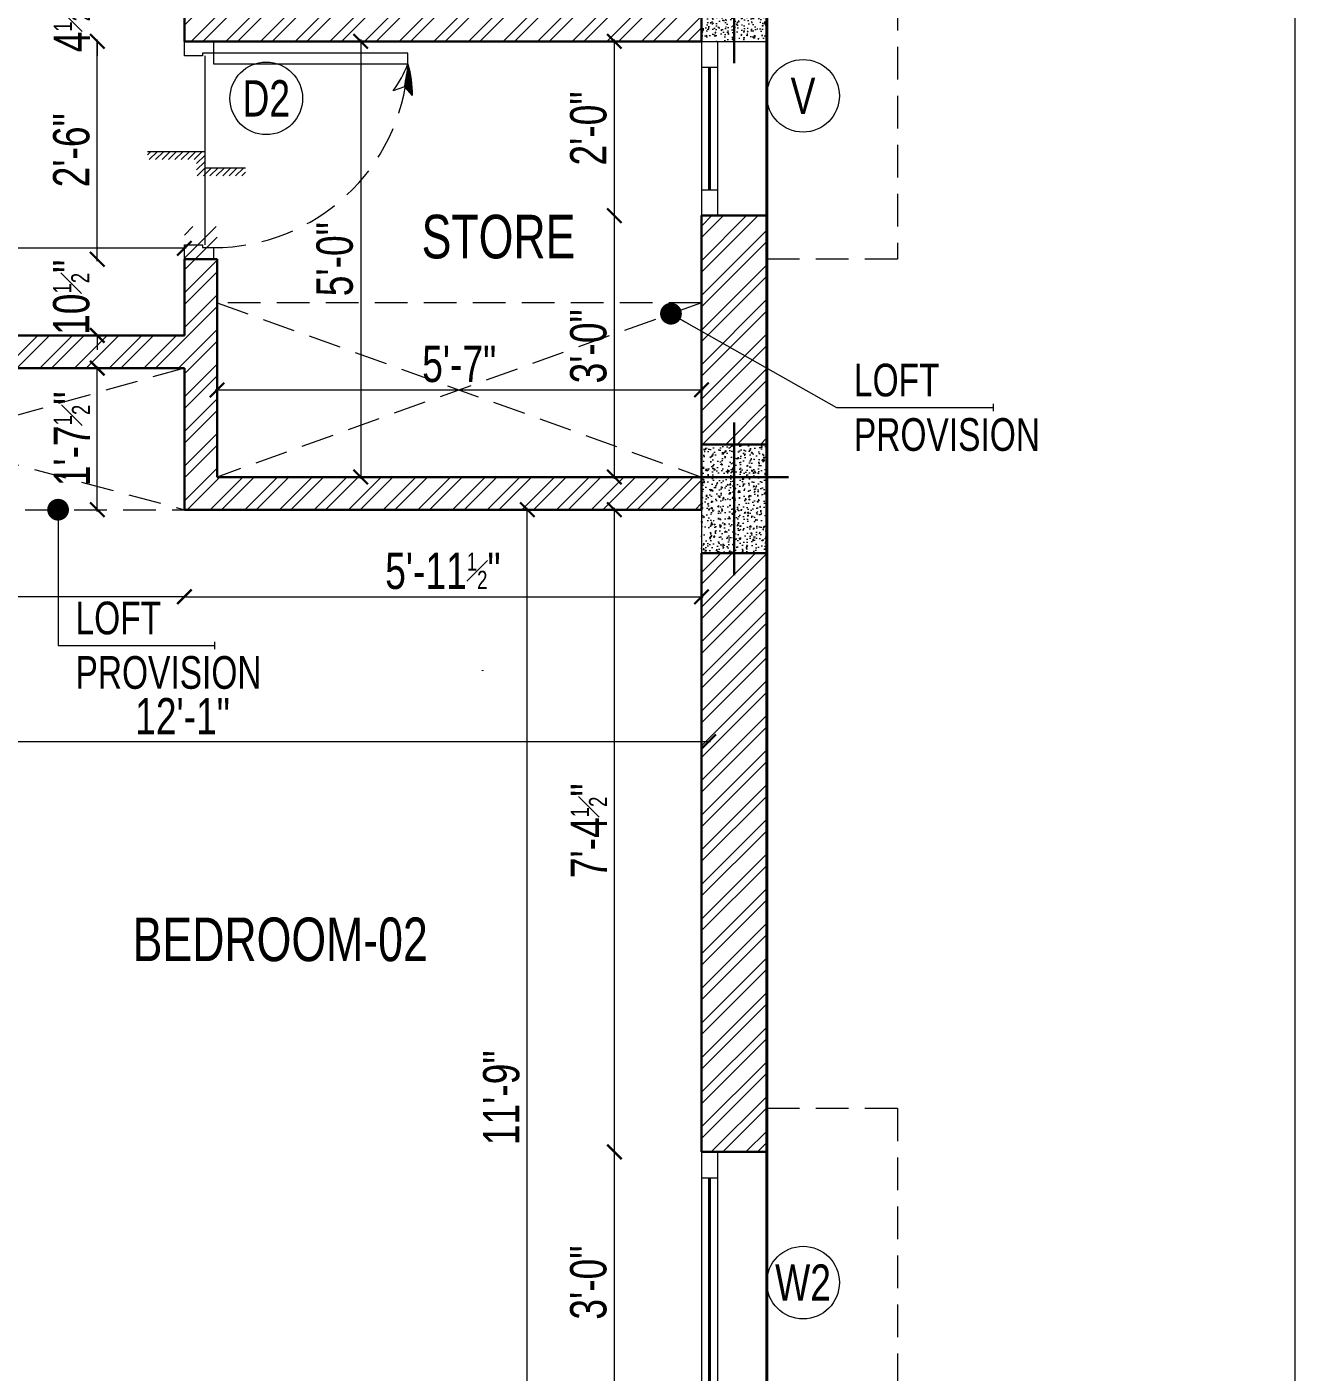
# Model space of a CAD drawing. Header units: inches. Extents: x 3365147 to 3374664, y 1380917 to 1384908.
# Drawn here: x 3365419.2 to 3365595, y 1383401.1 to 1383586.3 of the extents above; entities that cross this region are included whole.
import ezdxf
from ezdxf.enums import TextEntityAlignment as Align

# ---------------------------------------------------------------- set-up
doc = ezdxf.new("R2010")
doc.units = ezdxf.units.IN
doc.header["$LTSCALE"] = 18
doc.header["$MEASUREMENT"] = 0
doc.header["$PDSIZE"] = -1
for name, pattern in [('CONTINOUS', [0]), ('DASHDOT', [1, 0.5, -0.25, 0, -0.25]), ('HIDDEN', [0.375, 0.25, -0.125])]:
    doc.linetypes.add(name, pattern=pattern)
for name, color, linetype, lineweight in [('BOUNDARY-00_BC', 6, 'Continuous', 40), ('COLUMN-00 _BC', 1, 'Continuous', 20), ('COLUMN-00 CENTER LINE_BC', 5, 'Continuous', 30), ('COLUMN-00 HATCH_BC', 4, 'Continuous', 9), ('DETAIL-SECTION-00_BC', 2, 'DASHDOT', 25), ('DIM-03_BC', 1, 'Continuous', 9), ('DIM-04_BC', 3, 'Continuous', 9), ('DOOR-00 DROP LINE_BC', 3, 'Continuous', 13), ('DOOR-00 SHUTTER_BC', 40, 'Continuous', 9), ('DOOR-00_BC', 30, 'Continuous', 18), ('DOORS_THIN-BC', 252, 'Continuous', 5), ('JOINERY TEXT BORDER_BC', 60, 'Continuous', 9), ('JOINERY TEXT_BC', 220, 'Continuous', 15), ('LEVEL-DROP HATCH_BC', 4, 'Continuous', 9), ('LEVEL-DROP LINE_BC', 2, 'Continuous', 18), ('LINTEL LOFT-00_BC', 41, 'HIDDEN', 13), ('SET BACK-DIM_BC', 2, 'Continuous', 9), ('SUNSHADE_BC', 1, 'HIDDEN', 20), ('TEXT-00_ROOM_BC', 232, 'Continuous', 25), ('TEXT-02 _BC', 3, 'CONTINOUS', 18), ('TEXT-02_ARROW_BC', 4, 'Continuous', 13), ('WALL-00_BC', 7, 'Continuous', 30), ('WALL-9 inch BRICK HATCH_BC', 22, 'Continuous', 0), ('WINDOW-00 SHUTTER_BC', 40, 'Continuous', 9), ('WINDOWS-00_BC', 30, 'Continuous', 18)]:
    doc.layers.add(name, color=color, linetype=linetype, lineweight=lineweight)
doc.styles.add('DIM_BC', font='swisscl.ttf')
doc.styles.add('WD Room text', font='swisscl.ttf')
doc.dimstyles.new('DIM_BC', dxfattribs={"dimtxt": 4, "dimasz": 2, "dimexe": 4.5, "dimexo": 0, "dimgap": 1, "dimtad": 1, "dimdec": 4, "dimzin": 3, "dimdsep": 46, "dimlunit": 4, "dimtxsty": 'DIM_BC', "dimblk": 'ARCHTICK', "dimcen": 0.0625, "dimdle": 0.25, "dimse1": 1, "dimse2": 1, "dimclrd": 7, "dimclre": 4, "dimclrt": 256, "dimadec": 0, "dimazin": 0, "dimtfac": 0.5, "dimtdec": 4, "dimtix": 1, "dimtofl": 0, "dimtmove": 2, "dimatfit": 2, "dimfxl": 0, "dimfrac": 1, "dimtolj": 1, "dimtzin": 1, "dimlwd": -1, "dimarcsym": 0})
pattern_1 = [(45, (-5330.466356968507, 0), (-2.386485386504598, 2.386485386504598), []), (45, (-5328.875366713507, 0), (-2.386485386504598, 2.386485386504598), [])]

# ---------------------------------------------------------------- blocks, each defined once
blk = doc.blocks.new('ARROW_C')
at = {"layer": 'DOORS_THIN-BC'}
h = blk.add_hatch(dxfattribs=at)
h.set_pattern_fill('ANSI31', color=256, scale=1.439999999999995, angle=82.34337836753481, style=0)
h.set_pattern_definition([(127.3433783675347, (-488.6261728187226, 65.37046368602438), (-0.1431026031467135, -0.1091862856435467), [])])
edge = h.paths.add_edge_path()
edge.add_arc((5.804878283427684, -19.94409062200435), 20.77169619034866, 91.08324206293743, 106.2280361201848)
edge.add_arc((-1.466444343494003, -25.91922004105702), 25.9606707646258, 77.92495574760318, 86.7618009874663, ccw=False)
edge.add_line((3.964337424034851, -0.5329435133191823), (5.412189069791565, 0.8238933390265969))
blk.add_lwpolyline([(-9.095e-13, 4.26e-14, -0.0661779865403536), (5.412189069791565, 0.823893339026597), (3.964337424034851, -0.5329435133191823), (4.649810086945194, -2.463927325565364, 0.0635909475538442), (-9.095e-13, 4.26e-14)], format="xyb")
blk.add_arc((-1.46697212334652, -25.92314596823115), 25.96462023794869, 77.92562916814516, 86.76112756691943)
blk = doc.blocks.new('*U87')
for points in [[(2.000894688331753, -6.912160000000001e-10), (0, -6.912160000000001e-10), (0, 3.999999999308784), (1.600715750653761, 3.999999999308784), (3.100715750653761, 3.999999999308784), (3.100715750653764, 30.79856849821318), (1.600715750653764, 30.79856849821318), (1.600715750653761, 3.999999999308784), (1.600715750653761, 2.499999999308784), (2.000894688302649, 2.499999999308784)], [(28.3992842495727, 2.499999999308784), (28.3992842495727, 3.999999999308784), (30.00000000022646, 3.999999999308784), (30.00000000022646, -6.912160000000001e-10), (27.99910531189471, -6.912160000000001e-10), (27.99910531189471, 2.499999999308784)]]:
    blk.add_lwpolyline(points, close=True)
at = {"layer": 'DOOR-00 DROP LINE_BC', "ltscale": 0.01}
blk.add_line((2.000894688331757, 2.799463186296633), (27.99910531189472, 2.799463186296633), dxfattribs=at)
at = {"layer": 'DOOR-00 SHUTTER_BC', "linetype": 'HIDDEN'}
blk.add_arc((1.589360844935737, 4.05915830824055), 26.80998867336605, 359.8735723383919, 85.84165232859309, dxfattribs=at)
at = {"layer": 'DOOR-00 SHUTTER_BC', "lineweight": 13, "ltscale": 0.01, "xscale": 0.8000000000007759, "yscale": 0.8000000000007759, "zscale": 0.8000000000007759, "rotation": 359.0774398910439}
blk.add_blockref('ARROW_C', (3.100715750653764, 30.79856849822045), dxfattribs=at)
blk = doc.blocks.new('*U1275')
for p, q in [((2.328306e-10, 8.879062309206347), (24.00000000023283, 8.879062308507855)), ((1.455192e-10, 2.087628567016508), (24.00000000014552, 2.087628566288913)), ((3.573943928349763, -0.1209376908882405), (3.573943928495281, 2.087628566900093)), ((20.42605607182486, -0.1209376914121094), (20.42605607185397, 2.08762856643443)), ((5.82077e-11, -0.120937690800929), (24.00000000005821, -0.1209376914994209))]:
    blk.add_line(p, q)
at = {"layer": 'SUNSHADE_BC'}
blk.add_lwpolyline([(-5.999999999970896, 8.879062309206347), (-5.999999999970896, 26.87906230994122), (30.00000000043656, 26.87906230993394), (30.00000000043656, 8.879062309206347)], dxfattribs=at)
at = {"layer": 'WINDOW-00 SHUTTER_BC', "const_width": 0.3999999999999111}
blk.add_lwpolyline([(20.42605607185397, 0.9833454375111614), (3.573943928262451, 0.9833454378604074)], dxfattribs=at)
blk = doc.blocks.new('*U233')
for p, q in [((2.328306e-10, 8.879062309206347), (35.99998824879755, 8.879062308158609)), ((1.455192e-10, 2.087628567016508), (35.99998824871024, 2.087628565939667)), ((3.573943928349763, -0.1209376908882405), (3.573943928495281, 2.087628566900093)), ((32.42604432038958, -0.1209376917613554), (32.42604432041869, 2.087628566085184)), ((5.82077e-11, -0.120937690800929), (35.99998824862293, -0.1209376918486669))]:
    blk.add_line(p, q)
at = {"layer": 'SUNSHADE_BC'}
blk.add_lwpolyline([(-5.999999999970896, 8.879062309206347), (-5.999999999970896, 26.87906230994122), (41.99998824900128, 26.8790623095847), (41.99998824900128, 8.879062308857101)], dxfattribs=at)
at = {"layer": 'WINDOW-00 SHUTTER_BC', "const_width": 0.3999999999999111}
blk.add_lwpolyline([(32.42604432041869, 0.9833454371619155), (3.573943928262451, 0.9833454378604074)], dxfattribs=at)
blk = doc.blocks.new('*U477')
at = {"layer": 'COLUMN-00 HATCH_BC'}
h = blk.add_hatch(dxfattribs=at)
h.set_pattern_fill('AR-CONC', color=256, scale=0.25)
h.set_pattern_definition([(49.99999999999999, (-2.582294090840695e-06, 5.996753859275486), (1.793150456501884, -0.1568803374564878), [0.1875, -2.0625]), (355, (-2.582294090840695e-06, 5.996753859275486), (-0.3468783340325, 1.88048033425003), [0.15, -1.65]), (100.45144446, (0.1494266202059092, 5.983680499275486), (1.44627211681778, 1.723599977421574), [0.15935048, -1.75285528]), (46.18420000000002, (-2.582294090840695e-06, 6.496753859275486), (2.668103326678931, -0.4137982019826913), [0.2812499999999999, -3.093749999999999]), (96.63563548999993, (0.2223392802059092, 6.462270591775487), (2.336654864185571, 2.435296501936376), [0.239025855, -2.629284399999999]), (351.1841639899999, (-2.582294090840695e-06, 6.496753859275486), (2.336654862636933, 2.435296500674975), [0.225, -2.4750000025]), (21, (0.2499974177059092, 6.371753859275486), (1.492267630296154, -1.006547226663347), [0.1875, -2.0625]), (326.0000000000001, (0.2499974177059092, 6.371753859275486), (0.6082883298039543, 1.812875112617133), [0.15, -1.65]), (71.45144474, (0.3743530527059091, 6.287874924275486), (2.100555941824928, 0.8063278820158846), [0.159350475, -1.75285528]), (37.50000000000001, (-2.582294090840695e-06, 5.996753859275486), (0.03039963829322667, 0.8322346345782787), [0, -1.63, 0, -1.675, 0, -1.65625]), (7.499999999999999, (-2.582294090840695e-06, 5.996753859275486), (0.6576738436053715, 0.9860292797059006), [0, -0.955, 0, -1.5925, 0, -0.63125]), (327.5, (-0.5575025822940909, 5.996753859275486), (1.334556090431023, -0.0563871793359495), [0, -0.625, 0, -1.95, 0, -2.5875]), (317.5, (-0.8075025822940909, 5.996753859275486), (1.457965423355966, 0.2502624558307941), [0, -0.8125, 0, -1.295, 0, -1.8375])])
h.paths.add_polyline_path([(-4.500002582668346, -4.50162307042774), (4.499997417331654, -4.501623070467758), (4.500000000374255, 10.49837692970323), (-4.499999999625745, 10.49837692974324)])
blk.add_lwpolyline([(-4.500002582668346, -4.50162307042774), (4.499997417331654, -4.501623070467758), (4.500000000374255, 10.49837692970323), (-4.499999999625745, 10.49837692974324)], close=True)
at = {"layer": 'COLUMN-00 CENTER LINE_BC'}
for p, q in [((-2.582668346176685e-06, -7.501623070409551), (3.742553359895269e-10, 13.49837692976143)), ((-7.5, -1.818989403545856e-11), (7.5, -5.820766091346741e-11))]:
    blk.add_line(p, q, dxfattribs=at)
blk = doc.blocks.new('ARCHTICK')
at = {"color": 0, "const_width": 0.15}
blk.add_lwpolyline([(-0.5, -0.5), (0.5, 0.5)], dxfattribs=at)
blk = doc.blocks.new('*D1983')
at = {"layer": 'Defpoints', "color": 0, "transparency": 16777216}
for p in [(3365500.101914117, 1383431.395666069), (3365512.101916646, 1383431.395666069), (3365512.101916644, 1383395.395677821)]:
    blk.add_point(p, dxfattribs=at)
at = {"layer": 'DIM-04_BC', "color": 7, "linetype": 'Continuous', "transparency": 16777216}
blk.add_line((3365500.101914117, 1383395.145677821), (3365500.101914117, 1383431.645666069), dxfattribs=at)
at = {"layer": 'DIM-04_BC', "color": 7, "transparency": 16777216, "xscale": 2, "yscale": 2, "zscale": 2}
for p, rotation in [((3365500.101914117, 1383431.395666069), 90), ((3365500.101914117, 1383395.395677821), 270)]:
    blk.add_blockref('ARCHTICK', p, dxfattribs=dict(at, rotation=rotation))
at = {"layer": 'DIM-04_BC', "transparency": 16777216, "insert": (3365496.538021587, 1383413.395671944), "char_height": 5, "attachment_point": 5, "rotation": 90, "style": 'DIM_BC'}
blk.add_mtext('\\A1;3\'-0"', dxfattribs=at)
blk = doc.blocks.new('_ArchTick')
at = {"color": 0, "linetype": 'ByBlock', "const_width": 0.15}
blk.add_lwpolyline([(-0.5, -0.5), (0.5, 0.5)], dxfattribs=at)
blk = doc.blocks.new('*D1984')
at = {"layer": 'Defpoints', "color": 0, "transparency": 16777216}
for p in [(3365500.101914123, 1383519.844473196), (3365512.101913092, 1383519.844473196), (3365512.112200725, 1383431.395666069)]:
    blk.add_point(p, dxfattribs=at)
at = {"layer": 'DIM-04_BC', "color": 7, "linetype": 'Continuous', "transparency": 16777216}
blk.add_line((3365500.101914123, 1383431.145666069), (3365500.101914123, 1383520.094473196), dxfattribs=at)
at = {"layer": 'DIM-04_BC', "color": 7, "transparency": 16777216, "xscale": 2, "yscale": 2, "zscale": 2}
for p, rotation in [((3365500.101914123, 1383519.844473196), 90), ((3365500.101914123, 1383431.395666069), 270)]:
    blk.add_blockref('ARCHTICK', p, dxfattribs=dict(at, rotation=rotation))
at = {"layer": 'DIM-04_BC', "transparency": 16777216, "insert": (3365496.601914122, 1383475.620069632), "char_height": 5, "attachment_point": 5, "rotation": 90, "style": 'DIM_BC'}
blk.add_mtext('\\A1;7\'-4{\\H0.5x;\\S1#2;}"', dxfattribs=at)
blk = doc.blocks.new('*D1985')
at = {"layer": 'Defpoints', "color": 0, "transparency": 16777216}
for p in [(3365500.101914125, 1383560.344473198), (3365512.101916643, 1383560.344473198), (3365512.101916645, 1383524.342850129)]:
    blk.add_point(p, dxfattribs=at)
at = {"layer": 'DIM-04_BC', "color": 7, "linetype": 'Continuous', "transparency": 16777216}
blk.add_line((3365500.101914125, 1383524.092850129), (3365500.101914125, 1383560.594473198), dxfattribs=at)
at = {"layer": 'DIM-04_BC', "color": 7, "transparency": 16777216, "xscale": 2, "yscale": 2, "zscale": 2}
for p, rotation in [((3365500.101914125, 1383560.344473198), 90), ((3365500.101914125, 1383524.342850129), 270)]:
    blk.add_blockref('ARCHTICK', p, dxfattribs=dict(at, rotation=rotation))
at = {"layer": 'DIM-04_BC', "transparency": 16777216, "insert": (3365496.538021595, 1383542.343661662), "char_height": 5, "attachment_point": 5, "rotation": 90, "style": 'DIM_BC'}
blk.add_mtext('\\A1;3\'-0"', dxfattribs=at)
blk = doc.blocks.new('*D1968')
at = {"layer": 'Defpoints', "color": 0, "transparency": 16777216}
for p in [(3365500.101914134, 1383584.344473198), (3365512.101916644, 1383584.344473198), (3365512.101916643, 1383560.344473198)]:
    blk.add_point(p, dxfattribs=at)
at = {"layer": 'DIM-04_BC', "color": 7, "linetype": 'Continuous', "transparency": 16777216}
blk.add_line((3365500.101914134, 1383560.094473198), (3365500.101914134, 1383584.594473198), dxfattribs=at)
at = {"layer": 'DIM-04_BC', "color": 7, "transparency": 16777216, "xscale": 2, "yscale": 2, "zscale": 2}
for p, rotation in [((3365500.101914134, 1383584.344473198), 90), ((3365500.101914134, 1383560.344473198), 270)]:
    blk.add_blockref('ARCHTICK', p, dxfattribs=dict(at, rotation=rotation))
at = {"layer": 'DIM-04_BC', "transparency": 16777216, "insert": (3365496.541298144, 1383572.344473196), "char_height": 5, "attachment_point": 5, "rotation": 90, "style": 'DIM_BC'}
blk.add_mtext('\\A1;2\'-0"', dxfattribs=at)
blk = doc.blocks.new('*D1978')
at = {"layer": 'Defpoints', "color": 0, "transparency": 16777216}
for p in [(3365428.851916659, 1383554.344473196), (3365440.851916644, 1383554.344473196), (3365440.851916644, 1383543.844473197)]:
    blk.add_point(p, dxfattribs=at)
at = {"layer": 'DIM-04_BC', "color": 7, "linetype": 'Continuous', "transparency": 16777216}
for p, q in [((3365428.851916659, 1383554.344473196), (3365428.851916659, 1383556.344473196)), ((3365428.851916659, 1383543.844473197), (3365428.851916659, 1383541.844473197))]:
    blk.add_line(p, q, dxfattribs=at)
at = {"layer": 'DIM-04_BC', "color": 7, "transparency": 16777216, "xscale": 2, "yscale": 2, "zscale": 2}
for p, rotation in [((3365428.851916659, 1383554.344473196), 270), ((3365428.851916659, 1383543.844473197), 90)]:
    blk.add_blockref('ARCHTICK', p, dxfattribs=dict(at, rotation=rotation))
at = {"layer": 'DIM-04_BC', "transparency": 16777216, "insert": (3365425.291300669, 1383549.094473195), "char_height": 5, "attachment_point": 5, "rotation": 90, "style": 'DIM_BC'}
blk.add_mtext('\\A1;10{\\H0.5x;\\S1#2;}"', dxfattribs=at)
blk = doc.blocks.new('*D1979')
at = {"layer": 'Defpoints', "color": 0, "transparency": 16777216}
for p in [(3365428.851916666, 1383584.344473197), (3365440.851916644, 1383584.344473197), (3365440.851916644, 1383554.344473196)]:
    blk.add_point(p, dxfattribs=at)
at = {"layer": 'DIM-04_BC', "color": 7, "linetype": 'Continuous', "transparency": 16777216}
blk.add_line((3365428.851916666, 1383554.094473196), (3365428.851916666, 1383584.594473197), dxfattribs=at)
at = {"layer": 'DIM-04_BC', "color": 7, "transparency": 16777216, "xscale": 2, "yscale": 2, "zscale": 2}
for p, rotation in [((3365428.851916666, 1383584.344473197), 90), ((3365428.851916666, 1383554.344473196), 270)]:
    blk.add_blockref('ARCHTICK', p, dxfattribs=dict(at, rotation=rotation))
at = {"layer": 'DIM-04_BC', "transparency": 16777216, "insert": (3365425.291300676, 1383569.344473195), "char_height": 5, "attachment_point": 5, "rotation": 90, "style": 'DIM_BC'}
blk.add_mtext('\\A1;2\'-6"', dxfattribs=at)
blk = doc.blocks.new('*D1980')
at = {"layer": 'Defpoints', "color": 0, "transparency": 16777216}
for p in [(3365428.85191667, 1383588.844473197), (3365440.851916644, 1383588.844473197), (3365440.851916644, 1383584.344473197)]:
    blk.add_point(p, dxfattribs=at)
at = {"layer": 'DIM-04_BC', "color": 7, "linetype": 'Continuous', "transparency": 16777216}
for p, q in [((3365428.85191667, 1383588.844473197), (3365428.85191667, 1383590.844473197)), ((3365428.85191667, 1383584.344473197), (3365428.85191667, 1383582.344473197))]:
    blk.add_line(p, q, dxfattribs=at)
at = {"layer": 'DIM-04_BC', "color": 7, "transparency": 16777216, "xscale": 2, "yscale": 2, "zscale": 2}
for p, rotation in [((3365428.85191667, 1383588.844473197), 270), ((3365428.85191667, 1383584.344473197), 90)]:
    blk.add_blockref('ARCHTICK', p, dxfattribs=dict(at, rotation=rotation))
at = {"layer": 'DIM-04_BC', "transparency": 16777216, "insert": (3365425.351916669, 1383586.594473196), "char_height": 5, "attachment_point": 5, "rotation": 90, "style": 'DIM_BC'}
blk.add_mtext('\\A1;4{\\H0.5x;\\S1#2;}"', dxfattribs=at)
blk = doc.blocks.new('*D1981')
at = {"layer": 'Defpoints', "color": 0, "transparency": 16777216}
for p in [(3365512.101916642, 1383536.344473196), (3365445.351916642, 1383524.344473196), (3365512.101916642, 1383524.344473196)]:
    blk.add_point(p, dxfattribs=at)
at = {"layer": 'DIM-03_BC', "color": 7, "linetype": 'Continuous', "transparency": 16777216}
blk.add_line((3365445.101916642, 1383536.344473196), (3365512.351916642, 1383536.344473196), dxfattribs=at)
at = {"layer": 'DIM-03_BC', "color": 7, "transparency": 16777216, "xscale": 2, "yscale": 2, "zscale": 2, "rotation": 180}
blk.add_blockref('ARCHTICK', (3365445.351916642, 1383536.344473196), dxfattribs=at)
at = {"layer": 'DIM-03_BC', "color": 7, "transparency": 16777216, "xscale": 2, "yscale": 2, "zscale": 2}
blk.add_blockref('ARCHTICK', (3365512.101916642, 1383536.344473196), dxfattribs=at)
at = {"layer": 'DIM-03_BC', "transparency": 16777216, "insert": (3365478.726916642, 1383539.895259565), "char_height": 5, "attachment_point": 5, "style": 'DIM_BC'}
blk.add_mtext('\\A1;5\'-7"', dxfattribs=at)
blk = doc.blocks.new('*D1973')
at = {"layer": 'Defpoints', "color": 0, "transparency": 16777216}
for p in [(3365444.851916644, 1383584.344473197), (3365445.351916644, 1383524.344473196), (3365465.150230129, 1383524.344473196)]:
    blk.add_point(p, dxfattribs=at)
at = {"layer": 'DIM-03_BC', "color": 7, "linetype": 'Continuous', "transparency": 16777216}
blk.add_line((3365465.150230129, 1383584.594473197), (3365465.150230129, 1383524.094473196), dxfattribs=at)
at = {"layer": 'DIM-03_BC', "color": 7, "transparency": 16777216, "xscale": 2, "yscale": 2, "zscale": 2}
for p, rotation in [((3365465.150230129, 1383584.344473197), 90), ((3365465.150230129, 1383524.344473196), 270)]:
    blk.add_blockref('ARCHTICK', p, dxfattribs=dict(at, rotation=rotation))
at = {"layer": 'DIM-03_BC', "transparency": 16777216, "insert": (3365461.589614139, 1383554.344473195), "char_height": 5, "attachment_point": 5, "rotation": 90, "style": 'DIM_BC'}
blk.add_mtext('\\A1;5\'-0"', dxfattribs=at)
blk = doc.blocks.new('*D1974')
at = {"layer": 'Defpoints', "color": 0, "transparency": 16777216}
for p in [(3365440.851916642, 1383519.844473196), (3365512.101916642, 1383519.844473196), (3365512.101916642, 1383507.844473196)]:
    blk.add_point(p, dxfattribs=at)
at = {"layer": 'DIM-04_BC', "color": 7, "linetype": 'Continuous', "transparency": 16777216}
blk.add_line((3365440.601916642, 1383507.844473196), (3365512.351916642, 1383507.844473196), dxfattribs=at)
at = {"layer": 'DIM-04_BC', "color": 7, "transparency": 16777216, "xscale": 2, "yscale": 2, "zscale": 2, "rotation": 180}
blk.add_blockref('ARCHTICK', (3365440.851916642, 1383507.844473196), dxfattribs=at)
at = {"layer": 'DIM-04_BC', "color": 7, "transparency": 16777216, "xscale": 2, "yscale": 2, "zscale": 2}
blk.add_blockref('ARCHTICK', (3365512.101916642, 1383507.844473196), dxfattribs=at)
at = {"layer": 'DIM-04_BC', "transparency": 16777216, "insert": (3365476.476916642, 1383511.395259565), "char_height": 5, "attachment_point": 5, "style": 'DIM_BC'}
blk.add_mtext('\\A1;5\'-11{\\H0.5x;\\S1#2;}"', dxfattribs=at)
blk = doc.blocks.new('*D1911')
at = {"layer": 'Defpoints', "color": 0, "transparency": 16777216}
for p in [(3365440.851916642, 1383519.844473196), (3365362.666361373, 1383507.844473197), (3365362.666361373, 1382820.814053129)]:
    blk.add_point(p, dxfattribs=at)
at = {"layer": 'DIM-04_BC', "color": 7, "linetype": 'Continuous', "transparency": 16777216}
blk.add_line((3365441.101916642, 1383507.844473197), (3365362.416361373, 1383507.844473197), dxfattribs=at)
at = {"layer": 'DIM-04_BC', "color": 7, "transparency": 16777216, "xscale": 2, "yscale": 2, "zscale": 2, "rotation": 180}
blk.add_blockref('ARCHTICK', (3365362.666361373, 1383507.844473197), dxfattribs=at)
at = {"layer": 'DIM-04_BC', "color": 7, "transparency": 16777216, "xscale": 2, "yscale": 2, "zscale": 2}
blk.add_blockref('ARCHTICK', (3365440.851916642, 1383507.844473197), dxfattribs=at)
at = {"layer": 'DIM-04_BC', "transparency": 16777216, "insert": (3365401.759139007, 1383511.405089186), "char_height": 5, "attachment_point": 5, "style": 'DIM_BC'}
blk.add_mtext('\\A1;6\'-6"', dxfattribs=at)
blk = doc.blocks.new('*D1975')
at = {"layer": 'Defpoints', "color": 0, "transparency": 16777216}
for p in [(3365428.851916656, 1383539.344473196), (3365440.851916644, 1383539.344473196), (3365440.851916644, 1383519.844473196)]:
    blk.add_point(p, dxfattribs=at)
at = {"layer": 'DIM-04_BC', "color": 7, "linetype": 'Continuous', "transparency": 16777216}
blk.add_line((3365428.851916656, 1383519.594473196), (3365428.851916656, 1383539.594473196), dxfattribs=at)
at = {"layer": 'DIM-04_BC', "color": 7, "transparency": 16777216, "xscale": 2, "yscale": 2, "zscale": 2}
for p, rotation in [((3365428.851916656, 1383539.344473196), 90), ((3365428.851916656, 1383519.844473196), 270)]:
    blk.add_blockref('ARCHTICK', p, dxfattribs=dict(at, rotation=rotation))
at = {"layer": 'DIM-04_BC', "transparency": 16777216, "insert": (3365425.351916656, 1383529.594473195), "char_height": 5, "attachment_point": 5, "rotation": 90, "style": 'DIM_BC'}
blk.add_mtext('\\A1;1\'-7{\\H0.5x;\\S1#2;}"', dxfattribs=at)
blk = doc.blocks.new('*D1976')
at = {"layer": 'Defpoints', "color": 0, "transparency": 16777216}
for p in [(3365488.101914132, 1383519.844473196), (3365507.077193644, 1383519.844473196), (3365507.077193644, 1383378.847998926)]:
    blk.add_point(p, dxfattribs=at)
at = {"layer": 'DIM-03_BC', "color": 7, "linetype": 'Continuous', "transparency": 16777216}
blk.add_line((3365488.101914132, 1383378.597998926), (3365488.101914132, 1383520.094473196), dxfattribs=at)
at = {"layer": 'DIM-03_BC', "color": 7, "transparency": 16777216, "xscale": 2, "yscale": 2, "zscale": 2}
for p, rotation in [((3365488.101914132, 1383519.844473196), 90), ((3365488.101914132, 1383378.847998926), 270)]:
    blk.add_blockref('ARCHTICK', p, dxfattribs=dict(at, rotation=rotation))
at = {"layer": 'DIM-03_BC', "transparency": 16777216, "insert": (3365484.541298129, 1383438.84623606), "char_height": 5, "attachment_point": 5, "rotation": 90, "style": 'DIM_BC'}
blk.add_mtext('\\A1;11\'-9"', dxfattribs=at)
blk = doc.blocks.new('*D1995')
at = {"layer": 'Defpoints', "color": 0, "transparency": 16777216}
for p in [(3365368.101805179, 1383511.937260752), (3365513.101916642, 1383508.844473196), (3365368.101805179, 1383487.886295439)]:
    blk.add_point(p, dxfattribs=at)
at = {"layer": 'DIM-03_BC', "color": 7, "linetype": 'Continuous', "transparency": 16777216}
blk.add_line((3365513.351916642, 1383487.886295439), (3365367.851805179, 1383487.886295439), dxfattribs=at)
at = {"layer": 'DIM-03_BC', "color": 7, "transparency": 16777216, "xscale": 2, "yscale": 2, "zscale": 2, "rotation": 180}
blk.add_blockref('ARCHTICK', (3365368.101805179, 1383487.886295439), dxfattribs=at)
at = {"layer": 'DIM-03_BC', "color": 7, "transparency": 16777216, "xscale": 2, "yscale": 2, "zscale": 2}
blk.add_blockref('ARCHTICK', (3365513.101916642, 1383487.886295439), dxfattribs=at)
at = {"layer": 'DIM-03_BC', "transparency": 16777216, "insert": (3365440.601860911, 1383491.396125059), "char_height": 5, "attachment_point": 5, "style": 'DIM_BC'}
blk.add_mtext('\\A1;12\'-1"', dxfattribs=at)
blk = doc.blocks.new('*D2007')
at = {"layer": 'Defpoints', "color": 0, "transparency": 16777216}
for p in [(3365363.601916641, 1383555.844473196), (3365363.601916641, 1383543.844473196), (3365440.851916642, 1383543.844473196)]:
    blk.add_point(p, dxfattribs=at)
at = {"layer": 'DIM-04_BC', "color": 7, "linetype": 'Continuous', "transparency": 16777216}
blk.add_line((3365441.101916642, 1383555.844473196), (3365363.351916641, 1383555.844473196), dxfattribs=at)
at = {"layer": 'DIM-04_BC', "color": 7, "transparency": 16777216, "xscale": 2, "yscale": 2, "zscale": 2, "rotation": 180}
blk.add_blockref('ARCHTICK', (3365363.601916641, 1383555.844473196), dxfattribs=at)
at = {"layer": 'DIM-04_BC', "color": 7, "transparency": 16777216, "xscale": 2, "yscale": 2, "zscale": 2}
blk.add_blockref('ARCHTICK', (3365440.851916642, 1383555.844473196), dxfattribs=at)
at = {"layer": 'DIM-04_BC', "transparency": 16777216, "insert": (3365402.226916642, 1383559.405089186), "char_height": 5, "attachment_point": 5, "style": 'DIM_BC'}
blk.add_mtext('\\A1;6\'-5{\\H0.5x;\\S1#2;}"', dxfattribs=at)
blk = doc.blocks.new('*D2002')
at = {"layer": 'Defpoints', "color": 0, "transparency": 16777216}
for p in [(3365490.608752444, 1383696.844473199), (3365404.363104706, 1383543.844473197), (3365416.138613637, 1383543.844473197)]:
    blk.add_point(p, dxfattribs=at)
at = {"layer": 'DIM-03_BC', "color": 7, "linetype": 'Continuous', "transparency": 16777216}
blk.add_line((3365404.363104706, 1383697.094473199), (3365404.363104706, 1383543.594473197), dxfattribs=at)
at = {"layer": 'DIM-03_BC', "color": 7, "transparency": 16777216, "xscale": 2, "yscale": 2, "zscale": 2}
for p, rotation in [((3365404.363104706, 1383696.844473199), 90), ((3365404.363104706, 1383543.844473197), 270)]:
    blk.add_blockref('ARCHTICK', p, dxfattribs=dict(at, rotation=rotation))
at = {"layer": 'DIM-03_BC', "transparency": 16777216, "insert": (3365388.802488712, 1383618.094473196), "char_height": 5, "attachment_point": 5, "rotation": 90, "style": 'DIM_BC'}
blk.add_mtext('\\A1;12\'-9"', dxfattribs=at)
blk = doc.blocks.new('*U836')
at = {"layer": 'JOINERY TEXT BORDER_BC'}
blk.add_circle((0, 0), 5, dxfattribs=at)
at = {"style": 'WD Room text'}
blk.add_attdef('JOINERY_TEXT', text='', height=6, dxfattribs=at).set_placement((0, 0), align=Align.MIDDLE_CENTER)
blk = doc.blocks.new('*U838')
at = {"layer": 'JOINERY TEXT BORDER_BC'}
blk.add_circle((0, 0), 5, dxfattribs=at)
at = {"style": 'WD Room text'}
blk.add_attdef('JOINERY_TEXT', text='', height=6, dxfattribs=at).set_placement((0, 0), align=Align.MIDDLE_CENTER)
blk = doc.blocks.new('*D2029')
at = {"layer": 'Defpoints', "color": 0, "ltscale": 0.5, "transparency": 16777216}
for p in [(3365508.170587659, 1383705.871897449), (3365593.901766822, 1383705.871897449), (3365521.101919242, 1383025.305888607)]:
    blk.add_point(p, dxfattribs=at)
at = {"layer": 'SET BACK-DIM_BC', "color": 7, "ltscale": 0.5, "transparency": 16777216}
blk.add_line((3365593.901766822, 1383025.055888607), (3365593.901766822, 1383706.121897449), dxfattribs=at)
at = {"layer": 'SET BACK-DIM_BC', "color": 7, "ltscale": 0.5, "transparency": 16777216, "xscale": 2, "yscale": 2, "zscale": 2}
for p, rotation in [((3365593.901766822, 1383705.871897449), 90), ((3365593.901766822, 1383025.305888607), 270)]:
    blk.add_blockref('ARCHTICK', p, dxfattribs=dict(at, rotation=rotation))
at = {"layer": 'SET BACK-DIM_BC', "ltscale": 0.5, "transparency": 16777216, "insert": (3365590.341150832, 1383365.588893027), "char_height": 5, "attachment_point": 5, "rotation": 90, "style": 'DIM_BC'}
blk.add_mtext('\\A1;56\'-8{\\H0.5x;\\S1#2;}"', dxfattribs=at)
blk = doc.blocks.new('*U1335')
at = {"transparency": 33554687}
blk.add_line((0, 0), (44.39532952226315, 0), dxfattribs=at)
at = {"linetype": 'CONTINOUS', "transparency": 33554687, "style": 'DIM_BC'}
for tag, rotation, p in [('2', 269.9999999999988, (44.39532952226315, -0.2869649384067169)), ('1', 269.9999999999997, (-1.804112415015879e-16, -0.317633352561371))]:
    blk.add_attdef(tag, text='', height=0.2, rotation=rotation, dxfattribs=at).set_placement(p, align=Align.MIDDLE_CENTER)

msp = doc.modelspace()

# ---------------------------------------------------------------- hatches: boundary and pattern name
at = {"layer": 'LEVEL-DROP HATCH_BC', "transparency": 33554687}
h = msp.add_hatch(dxfattribs=at)
h.set_pattern_fill('ANSI31', color=256, scale=5, angle=-2.544443745170813e-14)
h.set_pattern_definition([(44.99999999999999, (3463237.710087358, 1139792.119401822), (-0.4419417382415921, 0.4419417382415923), [])])
h.paths.add_polyline_path([(3365442.526379828, 1383565.82034397), (3365442.526379828, 1383568.07034397), (3365435.776379828, 1383568.07034397), (3365435.776379828, 1383569.19534397), (3365443.651379828, 1383569.19534397), (3365443.651379828, 1383566.94534397), (3365449.276379828, 1383566.94534397), (3365449.276379828, 1383565.82034397)])
at = {"layer": 'WALL-9 inch BRICK HATCH_BC', "transparency": 33554687}
h = msp.add_hatch(dxfattribs=at)
h.set_pattern_fill('ANSI32', color=256, scale=9)
h.set_pattern_definition([(45, (-5330.466356968507, -4.5), (-2.386485386504598, 2.386485386504598), []), (45, (-5328.875366713507, -4.5), (-2.386485386504598, 2.386485386504598), [])])
h.paths.add_polyline_path([(3365512.101912248, 1383588.844473196), (3365440.851916642, 1383588.844473196), (3365440.851916642, 1383584.344473196), (3365512.101911473, 1383584.344473196)])
h = msp.add_hatch(dxfattribs=at)
h.set_pattern_fill('ANSI32', color=256, scale=9)
h.set_pattern_definition(pattern_1)
h.paths.add_polyline_path([(3365521.101916642, 1383560.344473197), (3365512.101916642, 1383560.344473197), (3365512.101916642, 1383528.844473199), (3365521.10191464, 1383528.844473199)])
h = msp.add_hatch(dxfattribs=at)
h.set_pattern_fill('ANSI32', color=256, scale=9)
h.set_pattern_definition(pattern_1)
h.paths.add_polyline_path([(3365512.101913865, 1383524.344473196), (3365445.351916642, 1383524.344473196), (3365445.351916642, 1383558.844473196), (3365440.851916642, 1383558.844473196), (3365440.851916642, 1383543.844473196), (3365375.601916641, 1383543.844473196), (3365363.601916641, 1383543.844473196), (3365363.601916646, 1383543.344473196), (3365363.601916646, 1383539.344473196), (3365363.601882264, 1383534.841272879), (3365368.101898817, 1383534.841227058), (3365368.101916641, 1383539.344473196), (3365440.851916642, 1383539.344473196), (3365440.851916642, 1383519.844473196), (3365512.10191309, 1383519.844473196)])
h = msp.add_hatch(dxfattribs=at)
h.set_pattern_fill('ANSI32', color=256, scale=9)
h.set_pattern_definition(pattern_1)
h.paths.add_polyline_path([(3365521.101916644, 1383513.844473199), (3365512.101916643, 1383513.844473199), (3365512.118730231, 1383431.395666069), (3365521.105671214, 1383431.395666069)])

# ---------------------------------------------------------------- linework, layer by layer
at = {"layer": 'BOUNDARY-00_BC', "transparency": 33554687}
msp.add_lwpolyline([(3365521.101916638, 1383710.371897448), (3365230.101916639, 1383710.371897448), (3365230.101916639, 1382820.814053129), (3365521.101916638, 1382820.814053129)], close=True, dxfattribs=at)
at = {"layer": 'LEVEL-DROP LINE_BC', "transparency": 33554687}
msp.add_lwpolyline([(3365435.776379828, 1383569.19534397), (3365443.651379828, 1383569.19534397), (3365443.651379828, 1383566.94534397), (3365449.276379828, 1383566.94534397)], dxfattribs=at)
at = {"layer": 'LINTEL LOFT-00_BC'}
for p, q in [((3365512.101916642, 1383548.344473196), (3365445.351916642, 1383548.344473196)), ((3365445.351916642, 1383548.344473196), (3365512.101916642, 1383524.344473196)), ((3365512.101916642, 1383548.344473196), (3365445.351916642, 1383524.344473196)), ((3365368.019643883, 1383539.371897449), (3365440.851916642, 1383519.844473196)), ((3365440.851916642, 1383539.344473196), (3365371.666358012, 1383519.841227058)), ((3365371.666358013, 1383519.844473196), (3365440.851916642, 1383519.844473196))]:
    msp.add_line(p, q, dxfattribs=at)
at = {"layer": 'TEXT-02_ARROW_BC'}
for p, q in [((3365552.326116459, 1383533.418780688), (3365552.326116459, 1383534.418780688)), ((3365445.065142397, 1383500.649361991), (3365445.065142397, 1383501.649361991))]:
    msp.add_line(p, q, dxfattribs=at)
at = {"layer": 'WALL-00_BC'}
for p, q in [((3365440.851916642, 1383584.344473196), (3365440.851916642, 1383588.844473196)), ((3365512.101916643, 1383584.344473196), (3365512.101916643, 1383588.844473196)), ((3365521.101916642, 1383588.844473196), (3365521.101916642, 1383584.344473197)), ((3365440.851916642, 1383584.344473196), (3365512.101916643, 1383584.344473196)), ((3365512.101916642, 1383584.344473196), (3365512.101916642, 1383584.344473196)), ((3365512.101916641, 1383560.344473197), (3365512.101916642, 1383524.344473196)), ((3365512.101916642, 1383560.344473197), (3365521.101916642, 1383560.344473197)), ((3365521.101916642, 1383560.344473197), (3365521.10191464, 1383528.844473199)), ((3365440.851916642, 1383543.844473196), (3365440.851916642, 1383554.344473196)), ((3365445.351916642, 1383554.344473196), (3365440.851916642, 1383554.344473196)), ((3365445.351916642, 1383524.344473196), (3365445.351916642, 1383554.344473196)), ((3365440.851916642, 1383543.844473196), (3365363.601916641, 1383543.844473196)), ((3365440.851916642, 1383539.344473196), (3365368.101916641, 1383539.344473196)), ((3365440.851916642, 1383519.844473196), (3365440.851916642, 1383539.344473196)), ((3365512.101916639, 1383528.844473195), (3365521.101916642, 1383528.844473195)), ((3365512.101916639, 1383519.844473196), (3365512.101916639, 1383528.844473195)), ((3365521.101916642, 1383528.844473195), (3365521.101916642, 1383519.844473196)), ((3365512.101916642, 1383524.344473196), (3365445.351916642, 1383524.344473196)), ((3365512.101916642, 1383519.844473196), (3365440.851916642, 1383519.844473196)), ((3365512.101916642, 1383513.844473199), (3365521.101916644, 1383513.844473199)), ((3365512.112200723, 1383431.395666069), (3365512.101916643, 1383513.844473199)), ((3365521.101916644, 1383513.844473199), (3365521.099141706, 1383431.395666068)), ((3365512.112200723, 1383431.395666069), (3365521.112200723, 1383431.395666069))]:
    msp.add_line(p, q, dxfattribs=at)

# ---------------------------------------------------------------- block references
at = {"layer": 'COLUMN-00 _BC', "transparency": 33554687}
msp.add_blockref('*U477', (3365516.601914055, 1383588.8444732), dxfattribs=at)
at = {"layer": 'COLUMN-00 _BC', "transparency": 33554687, "rotation": 180}
msp.add_blockref('*U477', (3365516.601912057, 1383524.342850128), dxfattribs=at)
at = {"layer": 'DETAIL-SECTION-00_BC', "transparency": 33554687, "xscale": 22.14566929133859, "yscale": 22.14566929133859, "zscale": 22.14566929133859, "rotation": 90}
msp.add_blockref('*U1335', (3365481.978036779, 1382799.943950406), dxfattribs=at)
at = {"layer": 'DOOR-00_BC', "rotation": 270}
msp.add_blockref('*U87', (3365440.851916642, 1383584.344473196), dxfattribs=at)
at = {"layer": 'JOINERY TEXT_BC'}
ref = msp.add_blockref('*U836', (3365452.138084194, 1383576.497468892), dxfattribs=at)
ref.add_attrib('JOINERY_TEXT', 'D2', dxfattribs={"layer": '0', "height": 5, "style": 'WD Room text'}).set_placement((3365452.138084194, 1383576.497468892), align=Align.MIDDLE_CENTER)
ref = msp.add_blockref('*U838', (3365526.101916642, 1383576.844473197), dxfattribs=at)
ref.add_attrib('JOINERY_TEXT', 'V', dxfattribs={"layer": '0', "height": 5, "style": 'WD Room text'}).set_placement((3365526.101916642, 1383576.844473197), align=Align.MIDDLE_CENTER)
ref = msp.add_blockref('*U838', (3365526.101916631, 1383413.395671944), dxfattribs=at)
ref.add_attrib('JOINERY_TEXT', 'W2', dxfattribs={"layer": '0', "height": 5, "style": 'WD Room text'}).set_placement((3365526.101916631, 1383413.395671944), align=Align.MIDDLE_CENTER)
at = {"layer": 'WINDOWS-00_BC'}
for name, p, rotation in [('*U1275', (3365512.222854333, 1383584.344473197), 270), ('*U233', (3365512.222854334, 1383431.395666069), 269.9999999999999)]:
    msp.add_blockref(name, p, dxfattribs=dict(at, rotation=rotation))

# ---------------------------------------------------------------- texts
at = {"layer": 'TEXT-00_ROOM_BC', "char_height": 6, "attachment_point": 4, "style": 'WD Room text'}
for s, insert in [('\\pi-9.51114;STORE   \\P\\pi-1.88336;  ', (3365483.053812969, 1383552.41562132)), ('\\pi-20.12123;BEDROOM-02\\P\\pi-1.88336;  ', (3365453.847954354, 1383455.625161935))]:
    msp.add_mtext(s, dxfattribs=dict(at, insert=insert))
at = {"layer": 'TEXT-02 _BC', "char_height": 4.5, "attachment_point": 4, "style": 'DIM_BC'}
for insert in [(3365533.11731151, 1383533.918780688), (3365425.856337449, 1383501.149361991)]:
    msp.add_mtext('LOFT \\PPROVISION  ', dxfattribs=dict(at, insert=insert))

# ---------------------------------------------------------------- dimensions: what is measured, and where the dimension line sits
at = {"layer": 'DIM-03_BC', "transparency": 33554687}
for base, p1, p2, picture, middle in [((3365404.363104706, 1383543.844473197), (3365490.608752442, 1383696.844473198), (3365416.138613635, 1383543.844473196), '*D2002', (3365388.802488712, 1383618.094473196)), ((3365488.101914132, 1383519.844473196), (3365507.077193642, 1383378.847998925), (3365507.077193642, 1383519.844473196), '*D1976', (3365484.541298129, 1383438.84623606))]:
    dim = msp.add_linear_dim(base=base, p1=p1, p2=p2, angle=90, dimstyle='DIM_BC', override={"dimtxt": 5, "dimdec": 1, "dimpost": '\\X', "dimfxl": 0.1, "dimfxlon": 1, "dimarcsym": 1}, dxfattribs=at)
    dim.commit()
    dim.dimension.update_dxf_attribs({"geometry": picture, "text_midpoint": middle, "dimtype": 160})
dim = msp.add_linear_dim(base=(3365465.150230129, 1383524.344473196), p1=(3365444.851916642, 1383584.344473196), p2=(3365445.351916642, 1383524.344473196), angle=90, dimstyle='DIM_BC', override={"dimtxt": 5, "dimdec": 1, "dimpost": '\\X', "dimfxl": 0.1, "dimfxlon": 1, "dimarcsym": 1}, dxfattribs=at)
dim.commit()
dim.dimension.update_dxf_attribs({"geometry": '*D1973', "text_midpoint": (3365461.589614139, 1383554.344473195)})
for base, p1, p2, picture, middle in [((3365512.101916642, 1383536.344473196), (3365445.351916642, 1383524.344473196), (3365512.101916642, 1383524.344473196), '*D1981', (3365478.726916642, 1383539.895259565)), ((3365368.101805179, 1383487.886295439), (3365513.101916642, 1383508.844473196), (3365368.101805179, 1383511.937260752), '*D1995', (3365440.601860911, 1383491.396125059))]:
    dim = msp.add_linear_dim(base=base, p1=p1, p2=p2, dimstyle='DIM_BC', override={"dimtxt": 5, "dimdec": 1, "dimpost": '\\X', "dimfxl": 0.1, "dimfxlon": 1, "dimarcsym": 1}, dxfattribs=at)
    dim.commit()
    dim.dimension.update_dxf_attribs({"geometry": picture, "text_midpoint": middle})
at = {"layer": 'DIM-04_BC'}
for base, p1, p2, picture, middle in [((3365428.85191667, 1383588.844473197), (3365440.851916642, 1383584.344473196), (3365440.851916642, 1383588.844473196), '*D1980', (3365425.351916669, 1383586.594473196)), ((3365428.851916666, 1383584.344473197), (3365440.851916642, 1383554.344473196), (3365440.851916642, 1383584.344473196), '*D1979', (3365425.291300676, 1383569.344473195)), ((3365500.101914134, 1383584.344473198), (3365512.101916641, 1383560.344473197), (3365512.101916642, 1383584.344473197), '*D1968', (3365496.541298144, 1383572.344473196)), ((3365500.101914125, 1383560.344473198), (3365512.101916643, 1383524.342850128), (3365512.101916641, 1383560.344473197), '*D1985', (3365496.538021595, 1383542.343661662)), ((3365428.851916659, 1383554.344473196), (3365440.851916642, 1383543.844473196), (3365440.851916642, 1383554.344473196), '*D1978', (3365425.291300669, 1383549.094473195)), ((3365428.851916656, 1383539.344473196), (3365440.851916642, 1383519.844473196), (3365440.851916642, 1383539.344473196), '*D1975', (3365425.351916656, 1383529.594473195)), ((3365500.101914123, 1383519.844473196), (3365512.112200723, 1383431.395666069), (3365512.10191309, 1383519.844473196), '*D1984', (3365496.601914122, 1383475.620069632)), ((3365500.101914117, 1383431.395666069), (3365512.101916642, 1383395.39567782), (3365512.101916644, 1383431.395666069), '*D1983', (3365496.538021587, 1383413.395671944))]:
    dim = msp.add_linear_dim(base=base, p1=p1, p2=p2, angle=90, dimstyle='DIM_BC', override={"dimtxt": 5, "dimdec": 1, "dimpost": '\\X', "dimfxl": 0.1, "dimfxlon": 1, "dimarcsym": 1}, dxfattribs=at)
    dim.commit()
    dim.dimension.update_dxf_attribs({"geometry": picture, "text_midpoint": middle})
for base, p1, p2, picture, middle in [((3365363.601916641, 1383555.844473196), (3365440.851916642, 1383543.844473196), (3365363.601916641, 1383543.844473196), '*D2007', (3365402.226916642, 1383559.405089186)), ((3365362.666361373, 1383507.844473197), (3365440.851916642, 1383519.844473196), (3365362.666361373, 1382820.814053129), '*D1911', (3365401.759139007, 1383511.405089186)), ((3365512.101916642, 1383507.844473196), (3365440.851916642, 1383519.844473196), (3365512.101916642, 1383519.844473196), '*D1974', (3365476.476916642, 1383511.395259565))]:
    dim = msp.add_linear_dim(base=base, p1=p1, p2=p2, dimstyle='DIM_BC', override={"dimtxt": 5, "dimdec": 1, "dimpost": '\\X', "dimfxl": 0.1, "dimfxlon": 1, "dimarcsym": 1}, dxfattribs=at)
    dim.commit()
    dim.dimension.update_dxf_attribs({"geometry": picture, "text_midpoint": middle})
at = {"layer": 'SET BACK-DIM_BC', "ltscale": 0.5}
dim = msp.add_linear_dim(base=(3365593.901766822, 1383705.871897449), p1=(3365521.10191924, 1383025.305888606), p2=(3365508.170587657, 1383705.871897448), angle=90, dimstyle='DIM_BC', override={"dimtxt": 5, "dimdec": 1, "dimpost": '\\X'}, dxfattribs=at)
dim.commit()
dim.dimension.update_dxf_attribs({"geometry": '*D2029', "text_midpoint": (3365590.341150832, 1383365.588893027)})

# ---------------------------------------------------------------- leaders
at = {"layer": 'TEXT-02_ARROW_BC'}
for points in [[(3365507.902953665, 1383546.834733699), (3365530.711535836, 1383533.918780688), (3365552.326116459, 1383533.918780688)], [(3365423.450561774, 1383519.844473196), (3365423.450561774, 1383501.149361991), (3365445.065142397, 1383501.149361991)]]:
    msp.add_leader(points, dimstyle='DIM_BC', override={"dimasz": 3, "dimtad": 0, "dimclrd": 256, "dimldrblk": 'Dot', "dimfxl": 0.1, "dimfxlon": 1, "dimarcsym": 1}, dxfattribs=at)

doc.saveas('drawing.dxf')
